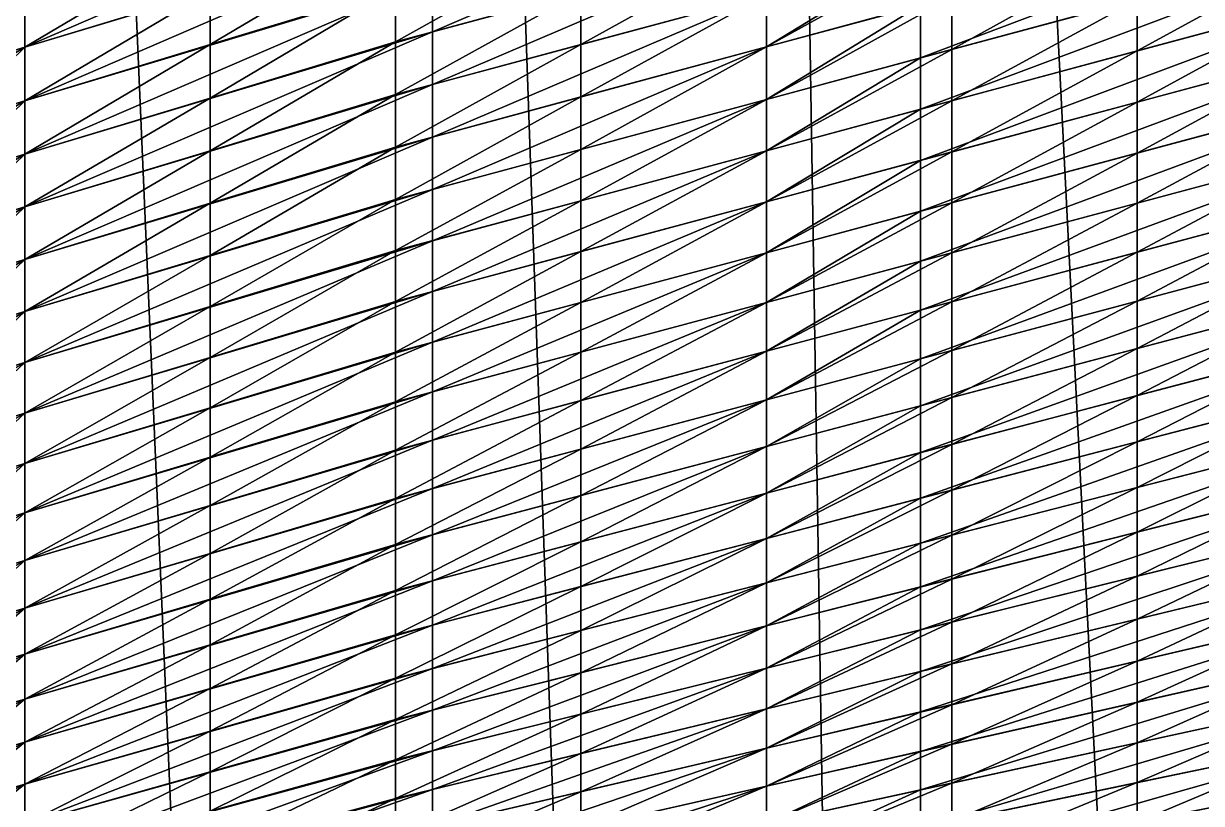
# Model space of a CAD drawing. Header units: metres. Extents: x -3 to 177, y -14 to 14.
# Drawn here: x 16.121 to 19.537, y 3.8 to 6.06 of the extents above; entities that cross this region are included whole.
import ezdxf

# ---------------------------------------------------------------- set-up
doc = ezdxf.new("R2010")
doc.units = ezdxf.units.M
doc.layers.add('ENGINE_ROOM', color=7, linetype='Continuous', true_color=0xa1acbe)
doc.layers.add('HULL', color=7, linetype='Continuous', true_color=0x528ba5)

msp = doc.modelspace()

# ---------------------------------------------------------------- linework, layer by layer
at = {"layer": 'ENGINE_ROOM'}
for points in [[(18.7222, 13.8991, 14.6193), (20.1369, -14.0386, 14.6141), (20.1369, 14.0386, 14.6141)], [(18.275, 13.855, 14.621), (18.7222, -13.8991, 14.6193), (18.7222, 13.8991, 14.6193)], [(18.7222, 13.8991, 14.6193), (18.7222, -13.8991, 14.6193), (20.1369, -14.0386, 14.6141)], [(17.3074, 13.7596, 14.6246), (18.275, -13.855, 14.621), (18.275, 13.855, 14.621)], [(18.275, 13.855, 14.621), (18.275, -13.855, 14.621), (18.7222, -13.8991, 14.6193)], [(16.125, 13.5602, 14.6325), (17.3074, -13.7596, 14.6246), (17.3074, 13.7596, 14.6246)], [(17.3074, 13.7596, 14.6246), (17.3074, -13.7596, 14.6246), (18.275, -13.855, 14.621)], [(15.8926, 13.5194, 14.6341), (16.125, -13.5602, 14.6325), (16.125, 13.5602, 14.6325)], [(16.125, 13.5602, 14.6325), (16.125, -13.5602, 14.6325), (17.3074, -13.7596, 14.6246)], [(15.8926, 13.5194, 14.6341), (15.8926, -13.5194, 14.6341), (16.125, -13.5602, 14.6325)], [(16.125, 5.9914, 5.3431), (16.125, 6.1472, 5.4081), (17.3074, 6.5028, 5.1832)], [(16.125, 5.9914, 5.3431), (17.3074, 6.5028, 5.1832), (17.3074, 6.3472, 5.1146)], [(18.7222, 5.9607, 4.4044), (18.7222, 6.1131, 4.4834), (20.1369, 6.4947, 4.1408)], [(18.7222, 5.9607, 4.4044), (20.1369, 6.4947, 4.1408), (20.1369, 6.3422, 4.0585)], [(17.3074, 6.036, 4.9774), (17.3074, 6.1916, 5.046), (18.275, 6.4533, 4.8177)], [(17.3074, 6.036, 4.9774), (18.275, 6.4533, 4.8177), (18.275, 6.2977, 4.7466)], [(16.125, 5.8363, 5.2762), (16.125, 5.9914, 5.3431), (17.3074, 6.3472, 5.1146)], [(16.125, 5.8363, 5.2762), (17.3074, 6.3472, 5.1146), (17.3074, 6.1916, 5.046)], [(18.7222, 5.8117, 4.3191), (18.7222, 5.9607, 4.4044), (20.1369, 6.3422, 4.0585)], [(18.7222, 5.8117, 4.3191), (20.1369, 6.3422, 4.0585), (20.1369, 6.1925, 3.9714)], [(17.3074, 5.8836, 4.9019), (17.3074, 6.036, 4.9774), (18.275, 6.2977, 4.7466)], [(17.3074, 5.8836, 4.9019), (18.275, 6.2977, 4.7466), (18.275, 6.1448, 4.6697)], [(18.275, 5.9924, 4.5917), (18.275, 6.1448, 4.6697), (18.7222, 6.2655, 4.5624)], [(18.275, 5.9924, 4.5917), (18.7222, 6.2655, 4.5624), (18.7222, 6.1131, 4.4834)], [(16.125, 5.6813, 5.2093), (16.125, 5.8363, 5.2762), (17.3074, 6.1916, 5.046)], [(16.125, 5.6813, 5.2093), (17.3074, 6.1916, 5.046), (17.3074, 6.036, 4.9774)], [(18.7222, 5.6637, 4.2322), (18.7222, 5.8117, 4.3191), (20.1369, 6.1925, 3.9714)], [(18.7222, 5.6637, 4.2322), (20.1369, 6.1925, 3.9714), (20.1369, 6.0437, 3.8825)], [(15.8926, 5.9208, 5.387), (15.8926, 6.0767, 5.4514), (16.125, 6.1472, 5.4081)], [(15.8926, 5.9208, 5.387), (16.125, 6.1472, 5.4081), (16.125, 5.9914, 5.3431)], [(17.3074, 5.7314, 4.8261), (17.3074, 5.8836, 4.9019), (18.275, 6.1448, 4.6697)], [(17.3074, 5.7314, 4.8261), (18.275, 6.1448, 4.6697), (18.275, 5.9924, 4.5917)], [(18.275, 5.8401, 4.5137), (18.275, 5.9924, 4.5917), (18.7222, 6.1131, 4.4834)], [(18.275, 5.8401, 4.5137), (18.7222, 6.1131, 4.4834), (18.7222, 5.9607, 4.4044)], [(16.125, 5.5286, 5.1371), (16.125, 5.6813, 5.2093), (17.3074, 6.036, 4.9774)], [(16.125, 5.5286, 5.1371), (17.3074, 6.036, 4.9774), (17.3074, 5.8836, 4.9019)], [(18.7222, 5.5161, 4.1446), (18.7222, 5.6637, 4.2322), (20.1369, 6.0437, 3.8825)], [(18.7222, 5.5161, 4.1446), (20.1369, 6.0437, 3.8825), (20.1369, 5.8957, 3.7924)], [(15.8926, 5.7658, 5.3205), (15.8926, 5.9208, 5.387), (16.125, 5.9914, 5.3431)], [(15.8926, 5.7658, 5.3205), (16.125, 5.9914, 5.3431), (16.125, 5.8363, 5.2762)], [(17.3074, 5.5792, 4.7502), (17.3074, 5.7314, 4.8261), (18.275, 5.9924, 4.5917)], [(17.3074, 5.5792, 4.7502), (18.275, 5.9924, 4.5917), (18.275, 5.8401, 4.5137)], [(18.275, 5.6914, 4.429), (18.275, 5.8401, 4.5137), (18.7222, 5.9607, 4.4044)], [(18.275, 5.6914, 4.429), (18.7222, 5.9607, 4.4044), (18.7222, 5.8117, 4.3191)], [(16.125, 5.3768, 5.0631), (16.125, 5.5286, 5.1371), (17.3074, 5.8836, 4.9019)], [(16.125, 5.3768, 5.0631), (17.3074, 5.8836, 4.9019), (17.3074, 5.7314, 4.8261)], [(18.7222, 5.3716, 4.0519), (18.7222, 5.5161, 4.1446), (20.1369, 5.8957, 3.7924)], [(18.7222, 5.3716, 4.0519), (20.1369, 5.8957, 3.7924), (20.1369, 5.7505, 3.6978)], [(15.8926, 5.6109, 5.2538), (15.8926, 5.7658, 5.3205), (16.125, 5.8363, 5.2762)], [(15.8926, 5.6109, 5.2538), (16.125, 5.8363, 5.2762), (16.125, 5.6813, 5.2093)], [(17.3074, 5.431, 4.6669), (17.3074, 5.5792, 4.7502), (18.275, 5.8401, 4.5137)], [(17.3074, 5.431, 4.6669), (18.275, 5.8401, 4.5137), (18.275, 5.6914, 4.429)], [(18.275, 5.5436, 4.3427), (18.275, 5.6914, 4.429), (18.7222, 5.8117, 4.3191)], [(18.275, 5.5436, 4.3427), (18.7222, 5.8117, 4.3191), (18.7222, 5.6637, 4.2322)], [(18.7222, 5.23, 3.9548), (18.7222, 5.3716, 4.0519), (20.1369, 5.7505, 3.6978)], [(18.7222, 5.23, 3.9548), (20.1369, 5.7505, 3.6978), (20.1369, 5.6075, 3.5999)], [(16.125, 5.2257, 4.9877), (16.125, 5.3768, 5.0631), (17.3074, 5.7314, 4.8261)], [(16.125, 5.2257, 4.9877), (17.3074, 5.7314, 4.8261), (17.3074, 5.5792, 4.7502)], [(15.8926, 5.4582, 5.1823), (15.8926, 5.6109, 5.2538), (16.125, 5.6813, 5.2093)], [(15.8926, 5.4582, 5.1823), (16.125, 5.6813, 5.2093), (16.125, 5.5286, 5.1371)], [(17.3074, 5.2837, 4.5819), (17.3074, 5.431, 4.6669), (18.275, 5.6914, 4.429)], [(17.3074, 5.2837, 4.5819), (18.275, 5.6914, 4.429), (18.275, 5.5436, 4.3427)], [(18.275, 5.3961, 4.2559), (18.275, 5.5436, 4.3427), (18.7222, 5.6637, 4.2322)], [(18.275, 5.3961, 4.2559), (18.7222, 5.6637, 4.2322), (18.7222, 5.5161, 4.1446)], [(18.7222, 5.089, 3.8569), (18.7222, 5.23, 3.9548), (20.1369, 5.6075, 3.5999)], [(18.7222, 5.089, 3.8569), (20.1369, 5.6075, 3.5999), (20.1369, 5.4656, 3.5004)], [(16.125, 5.0776, 4.9066), (16.125, 5.2257, 4.9877), (17.3074, 5.5792, 4.7502)], [(16.125, 5.0776, 4.9066), (17.3074, 5.5792, 4.7502), (17.3074, 5.431, 4.6669)], [(17.3074, 5.1365, 4.4968), (17.3074, 5.2837, 4.5819), (18.275, 5.5436, 4.3427)], [(17.3074, 5.1365, 4.4968), (18.275, 5.5436, 4.3427), (18.275, 5.3961, 4.2559)], [(15.8926, 5.3064, 5.1087), (15.8926, 5.4582, 5.1823), (16.125, 5.5286, 5.1371)], [(15.8926, 5.3064, 5.1087), (16.125, 5.5286, 5.1371), (16.125, 5.3768, 5.0631)], [(18.275, 5.2519, 4.1639), (18.275, 5.3961, 4.2559), (18.7222, 5.5161, 4.1446)], [(18.275, 5.2519, 4.1639), (18.7222, 5.5161, 4.1446), (18.7222, 5.3716, 4.0519)], [(18.7222, 4.9527, 3.7526), (18.7222, 5.089, 3.8569), (20.1369, 5.4656, 3.5004)], [(18.7222, 4.9527, 3.7526), (20.1369, 5.4656, 3.5004), (20.1369, 5.3266, 3.3969)], [(16.125, 4.9308, 4.8231), (16.125, 5.0776, 4.9066), (17.3074, 5.431, 4.6669)], [(16.125, 4.9308, 4.8231), (17.3074, 5.431, 4.6669), (17.3074, 5.2837, 4.5819)], [(15.8926, 5.1555, 5.0333), (15.8926, 5.3064, 5.1087), (16.125, 5.3768, 5.0631)], [(15.8926, 5.1555, 5.0333), (16.125, 5.3768, 5.0631), (16.125, 5.2257, 4.9877)], [(17.3074, 4.9927, 4.4061), (17.3074, 5.1365, 4.4968), (18.275, 5.3961, 4.2559)], [(17.3074, 4.9927, 4.4061), (18.275, 5.3961, 4.2559), (18.275, 5.2519, 4.1639)], [(18.275, 5.1107, 4.067), (18.275, 5.2519, 4.1639), (18.7222, 5.3716, 4.0519)], [(18.275, 5.1107, 4.067), (18.7222, 5.3716, 4.0519), (18.7222, 5.23, 3.9548)], [(18.7222, 4.8169, 3.6475), (18.7222, 4.9527, 3.7526), (20.1369, 5.3266, 3.3969)], [(18.7222, 4.8169, 3.6475), (20.1369, 5.3266, 3.3969), (20.1369, 5.1885, 3.2923)], [(16.125, 4.7851, 4.7376), (16.125, 4.9308, 4.8231), (17.3074, 5.2837, 4.5819)], [(16.125, 4.7851, 4.7376), (17.3074, 5.2837, 4.5819), (17.3074, 5.1365, 4.4968)], [(17.3074, 4.8525, 4.3098), (17.3074, 4.9927, 4.4061), (18.275, 5.2519, 4.1639)], [(17.3074, 4.8525, 4.3098), (18.275, 5.2519, 4.1639), (18.275, 5.1107, 4.067)], [(18.275, 4.97, 3.9696), (18.275, 5.1107, 4.067), (18.7222, 5.23, 3.9548)], [(18.275, 4.97, 3.9696), (18.7222, 5.23, 3.9548), (18.7222, 5.089, 3.8569)], [(15.8926, 5.0074, 4.9527), (15.8926, 5.1555, 5.0333), (16.125, 5.2257, 4.9877)], [(15.8926, 5.0074, 4.9527), (16.125, 5.2257, 4.9877), (16.125, 5.0776, 4.9066)], [(18.7222, 4.6845, 3.5384), (18.7222, 4.8169, 3.6475), (20.1369, 5.1885, 3.2923)], [(18.7222, 4.6845, 3.5384), (20.1369, 5.1885, 3.2923), (20.1369, 5.0524, 3.1851)], [(16.125, 4.6422, 4.6477), (16.125, 4.7851, 4.7376), (17.3074, 5.1365, 4.4968)], [(16.125, 4.6422, 4.6477), (17.3074, 5.1365, 4.4968), (17.3074, 4.9927, 4.4061)], [(17.3074, 4.7124, 4.2134), (17.3074, 4.8525, 4.3098), (18.275, 5.1107, 4.067)], [(17.3074, 4.7124, 4.2134), (18.275, 5.1107, 4.067), (18.275, 4.97, 3.9696)], [(15.8926, 4.8607, 4.8696), (15.8926, 5.0074, 4.9527), (16.125, 5.0776, 4.9066)], [(15.8926, 4.8607, 4.8696), (16.125, 5.0776, 4.9066), (16.125, 4.9308, 4.8231)], [(18.275, 4.8345, 3.865), (18.275, 4.97, 3.9696), (18.7222, 5.089, 3.8569)], [(18.275, 4.8345, 3.865), (18.7222, 5.089, 3.8569), (18.7222, 4.9527, 3.7526)], [(18.7222, 4.5542, 3.4269), (18.7222, 4.6845, 3.5384), (20.1369, 5.0524, 3.1851)], [(18.7222, 4.5542, 3.4269), (20.1369, 5.0524, 3.1851), (20.1369, 4.9175, 3.0766)], [(16.125, 4.5036, 4.5513), (16.125, 4.6422, 4.6477), (17.3074, 4.9927, 4.4061)], [(16.125, 4.5036, 4.5513), (17.3074, 4.9927, 4.4061), (17.3074, 4.8525, 4.3098)], [(17.3074, 4.5788, 4.1082), (17.3074, 4.7124, 4.2134), (18.275, 4.97, 3.9696)], [(17.3074, 4.5788, 4.1082), (18.275, 4.97, 3.9696), (18.275, 4.8345, 3.865)], [(15.8926, 4.7154, 4.7838), (15.8926, 4.8607, 4.8696), (16.125, 4.9308, 4.8231)], [(15.8926, 4.7154, 4.7838), (16.125, 4.9308, 4.8231), (16.125, 4.7851, 4.7376)], [(18.275, 4.6995, 3.7598), (18.275, 4.8345, 3.865), (18.7222, 4.9527, 3.7526)], [(18.275, 4.6995, 3.7598), (18.7222, 4.9527, 3.7526), (18.7222, 4.8169, 3.6475)], [(18.7222, 4.4275, 3.3115), (18.7222, 4.5542, 3.4269), (20.1369, 4.9175, 3.0766)], [(18.7222, 4.4275, 3.3115), (20.1369, 4.9175, 3.0766), (20.1369, 4.7849, 2.9654)], [(16.125, 4.3657, 4.4537), (16.125, 4.5036, 4.5513), (17.3074, 4.8525, 4.3098)], [(16.125, 4.3657, 4.4537), (17.3074, 4.8525, 4.3098), (17.3074, 4.7124, 4.2134)], [(17.3074, 4.4454, 4.0028), (17.3074, 4.5788, 4.1082), (18.275, 4.8345, 3.865)], [(17.3074, 4.4454, 4.0028), (18.275, 4.8345, 3.865), (18.275, 4.6995, 3.7598)], [(18.275, 4.5683, 3.6501), (18.275, 4.6995, 3.7598), (18.7222, 4.8169, 3.6475)], [(18.275, 4.5683, 3.6501), (18.7222, 4.8169, 3.6475), (18.7222, 4.6845, 3.5384)], [(15.8926, 4.5726, 4.6941), (15.8926, 4.7154, 4.7838), (16.125, 4.7851, 4.7376)], [(15.8926, 4.5726, 4.6941), (16.125, 4.7851, 4.7376), (16.125, 4.6422, 4.6477)], [(18.7222, 4.3029, 3.1941), (18.7222, 4.4275, 3.3115), (20.1369, 4.7849, 2.9654)], [(18.7222, 4.3029, 3.1941), (20.1369, 4.7849, 2.9654), (20.1369, 4.6533, 2.8533)], [(16.125, 4.233, 4.3492), (16.125, 4.3657, 4.4537), (17.3074, 4.7124, 4.2134)], [(16.125, 4.233, 4.3492), (17.3074, 4.7124, 4.2134), (17.3074, 4.5788, 4.1082)], [(17.3074, 4.3167, 3.8917), (17.3074, 4.4454, 4.0028), (18.275, 4.6995, 3.7598)], [(17.3074, 4.3167, 3.8917), (18.275, 4.6995, 3.7598), (18.275, 4.5683, 3.6501)], [(18.275, 4.4394, 3.5377), (18.275, 4.5683, 3.6501), (18.7222, 4.6845, 3.5384)], [(18.275, 4.4394, 3.5377), (18.7222, 4.6845, 3.5384), (18.7222, 4.5542, 3.4269)], [(18.7222, 4.1824, 3.0728), (18.7222, 4.3029, 3.1941), (20.1369, 4.6533, 2.8533)], [(18.7222, 4.1824, 3.0728), (20.1369, 4.6533, 2.8533), (20.1369, 4.5243, 2.7385)], [(15.8926, 4.4343, 4.5976), (15.8926, 4.5726, 4.6941), (16.125, 4.6422, 4.6477)], [(15.8926, 4.4343, 4.5976), (16.125, 4.6422, 4.6477), (16.125, 4.5036, 4.5513)], [(16.125, 4.1026, 4.2419), (16.125, 4.233, 4.3492), (17.3074, 4.5788, 4.1082)], [(16.125, 4.1026, 4.2419), (17.3074, 4.5788, 4.1082), (17.3074, 4.4454, 4.0028)], [(17.3074, 4.1909, 3.7773), (17.3074, 4.3167, 3.8917), (18.275, 4.5683, 3.6501)], [(17.3074, 4.1909, 3.7773), (18.275, 4.5683, 3.6501), (18.275, 4.4394, 3.5377)], [(18.275, 4.3146, 3.4209), (18.275, 4.4394, 3.5377), (18.7222, 4.5542, 3.4269)], [(18.275, 4.3146, 3.4209), (18.7222, 4.5542, 3.4269), (18.7222, 4.4275, 3.3115)], [(18.7222, 4.065, 2.9489), (18.7222, 4.1824, 3.0728), (20.1369, 4.5243, 2.7385)], [(18.7222, 4.065, 2.9489), (20.1369, 4.5243, 2.7385), (20.1369, 4.3968, 2.6224)], [(15.8926, 4.2969, 4.4998), (15.8926, 4.4343, 4.5976), (16.125, 4.5036, 4.5513)], [(15.8926, 4.2969, 4.4998), (16.125, 4.5036, 4.5513), (16.125, 4.3657, 4.4537)], [(16.125, 3.9774, 4.1288), (16.125, 4.1026, 4.2419), (17.3074, 4.4454, 4.0028)], [(16.125, 3.9774, 4.1288), (17.3074, 4.4454, 4.0028), (17.3074, 4.3167, 3.8917)], [(17.3074, 4.0702, 3.6576), (17.3074, 4.1909, 3.7773), (18.275, 4.4394, 3.5377)], [(17.3074, 4.0702, 3.6576), (18.275, 4.4394, 3.5377), (18.275, 4.3146, 3.4209)], [(18.275, 4.1922, 3.3018), (18.275, 4.3146, 3.4209), (18.7222, 4.4275, 3.3115)], [(18.275, 4.1922, 3.3018), (18.7222, 4.4275, 3.3115), (18.7222, 4.3029, 3.1941)], [(18.7222, 3.9509, 2.8223), (18.7222, 4.065, 2.9489), (20.1369, 4.3968, 2.6224)], [(18.7222, 3.9509, 2.8223), (20.1369, 4.3968, 2.6224), (20.1369, 4.2713, 2.5047)], [(15.8926, 4.1644, 4.3954), (15.8926, 4.2969, 4.4998), (16.125, 4.3657, 4.4537)], [(15.8926, 4.1644, 4.3954), (16.125, 4.3657, 4.4537), (16.125, 4.233, 4.3492)], [(16.125, 3.8558, 4.0119), (16.125, 3.9774, 4.1288), (17.3074, 4.3167, 3.8917)], [(16.125, 3.8558, 4.0119), (17.3074, 4.3167, 3.8917), (17.3074, 4.1909, 3.7773)], [(17.3074, 3.9525, 3.5349), (17.3074, 4.0702, 3.6576), (18.275, 4.3146, 3.4209)], [(17.3074, 3.9525, 3.5349), (18.275, 4.3146, 3.4209), (18.275, 4.1922, 3.3018)], [(18.275, 4.0744, 3.1784), (18.275, 4.1922, 3.3018), (18.7222, 4.3029, 3.1941)], [(18.275, 4.0744, 3.1784), (18.7222, 4.3029, 3.1941), (18.7222, 4.1824, 3.0728)], [(18.7222, 3.8392, 2.6939), (18.7222, 3.9509, 2.8223), (20.1369, 4.2713, 2.5047)], [(18.7222, 3.8392, 2.6939), (20.1369, 4.2713, 2.5047), (20.1369, 4.1471, 2.3858)], [(15.8926, 4.0347, 4.2878), (15.8926, 4.1644, 4.3954), (16.125, 4.233, 4.3492)], [(15.8926, 4.0347, 4.2878), (16.125, 4.233, 4.3492), (16.125, 4.1026, 4.2419)], [(16.125, 3.7398, 3.8894), (16.125, 3.8558, 4.0119), (17.3074, 4.1909, 3.7773)], [(16.125, 3.7398, 3.8894), (17.3074, 4.1909, 3.7773), (17.3074, 4.0702, 3.6576)], [(17.3074, 3.8406, 3.407), (17.3074, 3.9525, 3.5349), (18.275, 4.1922, 3.3018)], [(17.3074, 3.8406, 3.407), (18.275, 4.1922, 3.3018), (18.275, 4.0744, 3.1784)], [(18.275, 3.9601, 3.0521), (18.275, 4.0744, 3.1784), (18.7222, 4.1824, 3.0728)], [(18.275, 3.9601, 3.0521), (18.7222, 4.1824, 3.0728), (18.7222, 4.065, 2.9489)], [(18.7222, 3.7297, 2.564), (18.7222, 3.8392, 2.6939), (20.1369, 4.1471, 2.3858)], [(18.7222, 3.7297, 2.564), (20.1369, 4.1471, 2.3858), (20.1369, 4.0241, 2.2662)], [(15.8926, 3.9101, 4.1743), (15.8926, 4.0347, 4.2878), (16.125, 4.1026, 4.2419)], [(15.8926, 3.9101, 4.1743), (16.125, 4.1026, 4.2419), (16.125, 3.9774, 4.1288)], [(16.125, 3.6289, 3.7626), (16.125, 3.7398, 3.8894), (17.3074, 4.0702, 3.6576)], [(16.125, 3.6289, 3.7626), (17.3074, 4.0702, 3.6576), (17.3074, 3.9525, 3.5349)], [(17.3074, 3.7331, 3.2754), (17.3074, 3.8406, 3.407), (18.275, 4.0744, 3.1784)], [(17.3074, 3.7331, 3.2754), (18.275, 4.0744, 3.1784), (18.275, 3.9601, 3.0521)], [(18.275, 3.8497, 2.9227), (18.275, 3.9601, 3.0521), (18.7222, 4.065, 2.9489)], [(18.275, 3.8497, 2.9227), (18.7222, 4.065, 2.9489), (18.7222, 3.9509, 2.8223)], [(18.7222, 3.6209, 2.4336), (18.7222, 3.7297, 2.564), (20.1369, 4.0241, 2.2662)], [(18.7222, 3.6209, 2.4336), (20.1369, 4.0241, 2.2662), (20.1369, 3.9015, 2.1461)], [(15.8926, 3.7893, 4.0568), (15.8926, 3.9101, 4.1743), (16.125, 3.9774, 4.1288)], [(15.8926, 3.7893, 4.0568), (16.125, 3.9774, 4.1288), (16.125, 3.8558, 4.0119)], [(16.125, 3.5229, 3.6315), (16.125, 3.6289, 3.7626), (17.3074, 3.9525, 3.5349)], [(16.125, 3.5229, 3.6315), (17.3074, 3.9525, 3.5349), (17.3074, 3.8406, 3.407)], [(17.3074, 3.6306, 3.1399), (17.3074, 3.7331, 3.2754), (18.275, 3.9601, 3.0521)], [(17.3074, 3.6306, 3.1399), (18.275, 3.9601, 3.0521), (18.275, 3.8497, 2.9227)], [(18.275, 3.7419, 2.7913), (18.275, 3.8497, 2.9227), (18.7222, 3.9509, 2.8223)], [(18.275, 3.7419, 2.7913), (18.7222, 3.9509, 2.8223), (18.7222, 3.8392, 2.6939)], [(18.7222, 3.514, 2.3018), (18.7222, 3.6209, 2.4336), (20.1369, 3.9015, 2.1461)], [(18.7222, 3.514, 2.3018), (20.1369, 3.9015, 2.1461), (20.1369, 3.7799, 2.0253)], [(15.8926, 3.6743, 3.9338), (15.8926, 3.7893, 4.0568), (16.125, 3.8558, 4.0119)], [(15.8926, 3.6743, 3.9338), (16.125, 3.8558, 4.0119), (16.125, 3.7398, 3.8894)], [(16.125, 3.4231, 3.4959), (16.125, 3.5229, 3.6315), (17.3074, 3.8406, 3.407)], [(16.125, 3.4231, 3.4959), (17.3074, 3.8406, 3.407), (17.3074, 3.7331, 3.2754)], [(17.3074, 3.5313, 3.002), (17.3074, 3.6306, 3.1399), (18.275, 3.8497, 2.9227)], [(17.3074, 3.5313, 3.002), (18.275, 3.8497, 2.9227), (18.275, 3.7419, 2.7913)], [(18.275, 3.6367, 2.6581), (18.275, 3.7419, 2.7913), (18.7222, 3.8392, 2.6939)], [(18.275, 3.6367, 2.6581), (18.7222, 3.8392, 2.6939), (18.7222, 3.7297, 2.564)]]:
    msp.add_3dface(points, dxfattribs=at)
at = {"layer": 'HULL'}
for points in [[(15.5875, 5.984, 5.5082), (15.5875, 6.1417, 5.5671), (16.125, 6.3049, 5.4685)], [(15.5875, 5.984, 5.5082), (16.125, 6.3049, 5.4685), (16.125, 6.1472, 5.4081)], [(16.125, 5.9914, 5.3431), (16.125, 6.1472, 5.4081), (16.6625, 6.3105, 5.3081)], [(16.125, 5.9914, 5.3431), (16.6625, 6.3105, 5.3081), (16.6625, 6.1548, 5.2414)], [(16.6625, 5.9994, 5.1738), (16.6625, 6.1548, 5.2414), (17.2, 6.3181, 5.1397)], [(16.6625, 5.9994, 5.1738), (17.2, 6.3181, 5.1397), (17.2, 6.1625, 5.0714)], [(17.2, 6.0069, 5.003), (17.2, 6.1625, 5.0714), (17.7375, 6.3079, 4.9445)], [(17.2, 6.0069, 5.003), (17.7375, 6.3079, 4.9445), (17.7375, 6.1523, 4.8748)], [(17.7375, 5.9997, 4.7987), (17.7375, 6.1523, 4.8748), (18.275, 6.2977, 4.7466)], [(17.7375, 5.9997, 4.7987), (18.275, 6.2977, 4.7466), (18.275, 6.1448, 4.6697)], [(18.275, 5.9924, 4.5917), (18.275, 6.1448, 4.6697), (18.8125, 6.2899, 4.5407)], [(18.275, 5.9924, 4.5917), (18.8125, 6.2899, 4.5407), (18.8125, 6.1374, 4.4616)], [(18.8125, 5.9851, 4.3823), (18.8125, 6.1374, 4.4616), (19.35, 6.2824, 4.3314)], [(18.8125, 5.9851, 4.3823), (19.35, 6.2824, 4.3314), (19.35, 6.13, 4.2509)], [(19.35, 5.9807, 4.1648), (19.35, 6.13, 4.2509), (19.8875, 6.275, 4.1195)], [(19.35, 5.9807, 4.1648), (19.8875, 6.275, 4.1195), (19.8875, 6.1254, 4.0327)], [(16.125, 5.8363, 5.2762), (16.125, 5.9914, 5.3431), (16.6625, 6.1548, 5.2414)], [(16.125, 5.8363, 5.2762), (16.6625, 6.1548, 5.2414), (16.6625, 5.9994, 5.1738)], [(16.6625, 5.8441, 5.1061), (16.6625, 5.9994, 5.1738), (17.2, 6.1625, 5.0714)], [(16.6625, 5.8441, 5.1061), (17.2, 6.1625, 5.0714), (17.2, 6.0069, 5.003)], [(17.2, 5.8546, 4.9277), (17.2, 6.0069, 5.003), (17.7375, 6.1523, 4.8748)], [(17.2, 5.8546, 4.9277), (17.7375, 6.1523, 4.8748), (17.7375, 5.9997, 4.7987)], [(15.5875, 5.8281, 5.4447), (15.5875, 5.984, 5.5082), (16.125, 6.1472, 5.4081)], [(15.5875, 5.8281, 5.4447), (16.125, 6.1472, 5.4081), (16.125, 5.9914, 5.3431)], [(17.7375, 5.8474, 4.7219), (17.7375, 5.9997, 4.7987), (18.275, 6.1448, 4.6697)], [(17.7375, 5.8474, 4.7219), (18.275, 6.1448, 4.6697), (18.275, 5.9924, 4.5917)], [(18.275, 5.8401, 4.5137), (18.275, 5.9924, 4.5917), (18.8125, 6.1374, 4.4616)], [(18.275, 5.8401, 4.5137), (18.8125, 6.1374, 4.4616), (18.8125, 5.9851, 4.3823)], [(18.8125, 5.8361, 4.2969), (18.8125, 5.9851, 4.3823), (19.35, 6.13, 4.2509)], [(18.8125, 5.8361, 4.2969), (19.35, 6.13, 4.2509), (19.35, 5.9807, 4.1648)], [(19.35, 5.8323, 4.077), (19.35, 5.9807, 4.1648), (19.8875, 6.1254, 4.0327)], [(19.35, 5.8323, 4.077), (19.8875, 6.1254, 4.0327), (19.8875, 5.9767, 3.9441)], [(15.5875, 5.6732, 5.3787), (15.5875, 5.8281, 5.4447), (16.125, 5.9914, 5.3431)], [(15.5875, 5.6732, 5.3787), (16.125, 5.9914, 5.3431), (16.125, 5.8363, 5.2762)], [(16.125, 5.6813, 5.2093), (16.125, 5.8363, 5.2762), (16.6625, 5.9994, 5.1738)], [(16.125, 5.6813, 5.2093), (16.6625, 5.9994, 5.1738), (16.6625, 5.8441, 5.1061)], [(16.6625, 5.6916, 5.0324), (16.6625, 5.8441, 5.1061), (17.2, 6.0069, 5.003)], [(16.6625, 5.6916, 5.0324), (17.2, 6.0069, 5.003), (17.2, 5.8546, 4.9277)], [(17.2, 5.7024, 4.8521), (17.2, 5.8546, 4.9277), (17.7375, 5.9997, 4.7987)], [(17.2, 5.7024, 4.8521), (17.7375, 5.9997, 4.7987), (17.7375, 5.8474, 4.7219)], [(17.7375, 5.6952, 4.645), (17.7375, 5.8474, 4.7219), (18.275, 5.9924, 4.5917)], [(17.7375, 5.6952, 4.645), (18.275, 5.9924, 4.5917), (18.275, 5.8401, 4.5137)], [(18.275, 5.6914, 4.429), (18.275, 5.8401, 4.5137), (18.8125, 5.9851, 4.3823)], [(18.275, 5.6914, 4.429), (18.8125, 5.9851, 4.3823), (18.8125, 5.8361, 4.2969)], [(18.8125, 5.688, 4.2098), (18.8125, 5.8361, 4.2969), (19.35, 5.9807, 4.1648)], [(18.8125, 5.688, 4.2098), (19.35, 5.9807, 4.1648), (19.35, 5.8323, 4.077)], [(19.35, 5.6845, 3.9883), (19.35, 5.8323, 4.077), (19.8875, 5.9767, 3.9441)], [(19.35, 5.6845, 3.9883), (19.8875, 5.9767, 3.9441), (19.8875, 5.8288, 3.8545)], [(16.125, 5.5286, 5.1371), (16.125, 5.6813, 5.2093), (16.6625, 5.8441, 5.1061)], [(16.125, 5.5286, 5.1371), (16.6625, 5.8441, 5.1061), (16.6625, 5.6916, 5.0324)], [(16.6625, 5.5396, 4.9576), (16.6625, 5.6916, 5.0324), (17.2, 5.8546, 4.9277)], [(16.6625, 5.5396, 4.9576), (17.2, 5.8546, 4.9277), (17.2, 5.7024, 4.8521)], [(17.2, 5.5502, 4.7764), (17.2, 5.7024, 4.8521), (17.7375, 5.8474, 4.7219)], [(17.2, 5.5502, 4.7764), (17.7375, 5.8474, 4.7219), (17.7375, 5.6952, 4.645)], [(15.5875, 5.5184, 5.3124), (15.5875, 5.6732, 5.3787), (16.125, 5.8363, 5.2762)], [(15.5875, 5.5184, 5.3124), (16.125, 5.8363, 5.2762), (16.125, 5.6813, 5.2093)], [(17.7375, 5.5468, 4.5612), (17.7375, 5.6952, 4.645), (18.275, 5.8401, 4.5137)], [(17.7375, 5.5468, 4.5612), (18.275, 5.8401, 4.5137), (18.275, 5.6914, 4.429)], [(18.275, 5.5436, 4.3427), (18.275, 5.6914, 4.429), (18.8125, 5.8361, 4.2969)], [(18.275, 5.5436, 4.3427), (18.8125, 5.8361, 4.2969), (18.8125, 5.688, 4.2098)], [(18.8125, 5.5403, 4.1221), (18.8125, 5.688, 4.2098), (19.35, 5.8323, 4.077)], [(18.8125, 5.5403, 4.1221), (19.35, 5.8323, 4.077), (19.35, 5.6845, 3.9883)], [(19.35, 5.5397, 3.8948), (19.35, 5.6845, 3.9883), (19.8875, 5.8288, 3.8545)], [(19.35, 5.5397, 3.8948), (19.8875, 5.8288, 3.8545), (19.8875, 5.6837, 3.7602)], [(15.5875, 5.3657, 5.2418), (15.5875, 5.5184, 5.3124), (16.125, 5.6813, 5.2093)], [(15.5875, 5.3657, 5.2418), (16.125, 5.6813, 5.2093), (16.125, 5.5286, 5.1371)], [(16.125, 5.3768, 5.0631), (16.125, 5.5286, 5.1371), (16.6625, 5.6916, 5.0324)], [(16.125, 5.3768, 5.0631), (16.6625, 5.6916, 5.0324), (16.6625, 5.5396, 4.9576)], [(16.6625, 5.388, 4.8821), (16.6625, 5.5396, 4.9576), (17.2, 5.7024, 4.8521)], [(16.6625, 5.388, 4.8821), (17.2, 5.7024, 4.8521), (17.2, 5.5502, 4.7764)], [(17.2, 5.4021, 4.6933), (17.2, 5.5502, 4.7764), (17.7375, 5.6952, 4.645)], [(17.2, 5.4021, 4.6933), (17.7375, 5.6952, 4.645), (17.7375, 5.5468, 4.5612)], [(17.7375, 5.3992, 4.4755), (17.7375, 5.5468, 4.5612), (18.275, 5.6914, 4.429)], [(17.7375, 5.3992, 4.4755), (18.275, 5.6914, 4.429), (18.275, 5.5436, 4.3427)], [(18.275, 5.3961, 4.2559), (18.275, 5.5436, 4.3427), (18.8125, 5.688, 4.2098)], [(18.275, 5.3961, 4.2559), (18.8125, 5.688, 4.2098), (18.8125, 5.5403, 4.1221)], [(18.8125, 5.3958, 4.0293), (18.8125, 5.5403, 4.1221), (19.35, 5.6845, 3.9883)], [(18.8125, 5.3958, 4.0293), (19.35, 5.6845, 3.9883), (19.35, 5.5397, 3.8948)], [(19.35, 5.3975, 3.7973), (19.35, 5.5397, 3.8948), (19.8875, 5.6837, 3.7602)], [(19.35, 5.3975, 3.7973), (19.8875, 5.6837, 3.7602), (19.8875, 5.541, 3.6625)], [(16.125, 5.2257, 4.9877), (16.125, 5.3768, 5.0631), (16.6625, 5.5396, 4.9576)], [(16.125, 5.2257, 4.9877), (16.6625, 5.5396, 4.9576), (16.6625, 5.388, 4.8821)], [(16.6625, 5.2398, 4.7999), (16.6625, 5.388, 4.8821), (17.2, 5.5502, 4.7764)], [(16.6625, 5.2398, 4.7999), (17.2, 5.5502, 4.7764), (17.2, 5.4021, 4.6933)], [(17.2, 5.2549, 4.6084), (17.2, 5.4021, 4.6933), (17.7375, 5.5468, 4.5612)], [(17.2, 5.2549, 4.6084), (17.7375, 5.5468, 4.5612), (17.7375, 5.3992, 4.4755)], [(17.7375, 5.2519, 4.3897), (17.7375, 5.3992, 4.4755), (18.275, 5.5436, 4.3427)], [(17.7375, 5.2519, 4.3897), (18.275, 5.5436, 4.3427), (18.275, 5.3961, 4.2559)], [(18.275, 5.2519, 4.1639), (18.275, 5.3961, 4.2559), (18.8125, 5.5403, 4.1221)], [(18.275, 5.2519, 4.1639), (18.8125, 5.5403, 4.1221), (18.8125, 5.3958, 4.0293)], [(18.8125, 5.2541, 3.9322), (18.8125, 5.3958, 4.0293), (19.35, 5.5397, 3.8948)], [(18.8125, 5.2541, 3.9322), (19.35, 5.5397, 3.8948), (19.35, 5.3975, 3.7973)], [(19.35, 5.2561, 3.6987), (19.35, 5.3975, 3.7973), (19.8875, 5.541, 3.6625)], [(19.35, 5.2561, 3.6987), (19.8875, 5.541, 3.6625), (19.8875, 5.3992, 3.5632)], [(15.5875, 5.214, 5.1686), (15.5875, 5.3657, 5.2418), (16.125, 5.5286, 5.1371)], [(15.5875, 5.214, 5.1686), (16.125, 5.5286, 5.1371), (16.125, 5.3768, 5.0631)], [(16.6625, 5.0928, 4.7158), (16.6625, 5.2398, 4.7999), (17.2, 5.4021, 4.6933)], [(16.6625, 5.0928, 4.7158), (17.2, 5.4021, 4.6933), (17.2, 5.2549, 4.6084)], [(17.2, 5.1076, 4.5235), (17.2, 5.2549, 4.6084), (17.7375, 5.3992, 4.4755)], [(17.2, 5.1076, 4.5235), (17.7375, 5.3992, 4.4755), (17.7375, 5.2519, 4.3897)], [(18.8125, 5.1131, 3.8341), (18.8125, 5.2541, 3.9322), (19.35, 5.3975, 3.7973)], [(18.8125, 5.1131, 3.8341), (19.35, 5.3975, 3.7973), (19.35, 5.2561, 3.6987)], [(19.35, 5.1186, 3.5947), (19.35, 5.2561, 3.6987), (19.8875, 5.3992, 3.5632)], [(19.35, 5.1186, 3.5947), (19.8875, 5.3992, 3.5632), (19.8875, 5.2607, 3.4596)], [(15.5875, 5.0634, 5.0933), (15.5875, 5.214, 5.1686), (16.125, 5.3768, 5.0631)], [(15.5875, 5.0634, 5.0933), (16.125, 5.3768, 5.0631), (16.125, 5.2257, 4.9877)], [(16.125, 5.0776, 4.9066), (16.125, 5.2257, 4.9877), (16.6625, 5.388, 4.8821)], [(16.125, 5.0776, 4.9066), (16.6625, 5.388, 4.8821), (16.6625, 5.2398, 4.7999)], [(17.7375, 5.1079, 4.2984), (17.7375, 5.2519, 4.3897), (18.275, 5.3961, 4.2559)], [(17.7375, 5.1079, 4.2984), (18.275, 5.3961, 4.2559), (18.275, 5.2519, 4.1639)], [(18.275, 5.1107, 4.067), (18.275, 5.2519, 4.1639), (18.8125, 5.3958, 4.0293)], [(18.275, 5.1107, 4.067), (18.8125, 5.3958, 4.0293), (18.8125, 5.2541, 3.9322)], [(19.35, 4.9818, 3.4899), (19.35, 5.1186, 3.5947), (19.8875, 5.2607, 3.4596)], [(19.35, 4.9818, 3.4899), (19.8875, 5.2607, 3.4596), (19.8875, 5.123, 3.3549)], [(16.125, 4.9308, 4.8231), (16.125, 5.0776, 4.9066), (16.6625, 5.2398, 4.7999)], [(16.125, 4.9308, 4.8231), (16.6625, 5.2398, 4.7999), (16.6625, 5.0928, 4.7158)], [(16.6625, 4.9464, 4.6305), (16.6625, 5.0928, 4.7158), (17.2, 5.2549, 4.6084)], [(16.6625, 4.9464, 4.6305), (17.2, 5.2549, 4.6084), (17.2, 5.1076, 4.5235)], [(17.2, 4.964, 4.4329), (17.2, 5.1076, 4.5235), (17.7375, 5.2519, 4.3897)], [(17.2, 4.964, 4.4329), (17.7375, 5.2519, 4.3897), (17.7375, 5.1079, 4.2984)], [(17.7375, 4.9673, 4.2019), (17.7375, 5.1079, 4.2984), (18.275, 5.2519, 4.1639)], [(17.7375, 4.9673, 4.2019), (18.275, 5.2519, 4.1639), (18.275, 5.1107, 4.067)], [(18.275, 4.97, 3.9696), (18.275, 5.1107, 4.067), (18.8125, 5.2541, 3.9322)], [(18.275, 4.97, 3.9696), (18.8125, 5.2541, 3.9322), (18.8125, 5.1131, 3.8341)], [(18.8125, 4.9766, 3.7299), (18.8125, 5.1131, 3.8341), (19.35, 5.2561, 3.6987)], [(18.8125, 4.9766, 3.7299), (19.35, 5.2561, 3.6987), (19.35, 5.1186, 3.5947)], [(15.5875, 4.9153, 5.0133), (15.5875, 5.0634, 5.0933), (16.125, 5.2257, 4.9877)], [(15.5875, 4.9153, 5.0133), (16.125, 5.2257, 4.9877), (16.125, 5.0776, 4.9066)], [(16.125, 4.7851, 4.7376), (16.125, 4.9308, 4.8231), (16.6625, 5.0928, 4.7158)], [(16.125, 4.7851, 4.7376), (16.6625, 5.0928, 4.7158), (16.6625, 4.9464, 4.6305)], [(16.6625, 4.8031, 4.5403), (16.6625, 4.9464, 4.6305), (17.2, 5.1076, 4.5235)], [(16.6625, 4.8031, 4.5403), (17.2, 5.1076, 4.5235), (17.2, 4.964, 4.4329)], [(17.2, 4.8239, 4.3367), (17.2, 4.964, 4.4329), (17.7375, 5.1079, 4.2984)], [(17.2, 4.8239, 4.3367), (17.7375, 5.1079, 4.2984), (17.7375, 4.9673, 4.2019)], [(17.7375, 4.8269, 4.105), (17.7375, 4.9673, 4.2019), (18.275, 5.1107, 4.067)], [(17.7375, 4.8269, 4.105), (18.275, 5.1107, 4.067), (18.275, 4.97, 3.9696)], [(18.275, 4.8345, 3.865), (18.275, 4.97, 3.9696), (18.8125, 5.1131, 3.8341)], [(18.275, 4.8345, 3.865), (18.8125, 5.1131, 3.8341), (18.8125, 4.9766, 3.7299)], [(18.8125, 4.8406, 3.6248), (18.8125, 4.9766, 3.7299), (19.35, 5.1186, 3.5947)], [(18.8125, 4.8406, 3.6248), (19.35, 5.1186, 3.5947), (19.35, 4.9818, 3.4899)], [(19.35, 4.8478, 3.3816), (19.35, 4.9818, 3.4899), (19.8875, 5.123, 3.3549)], [(19.35, 4.8478, 3.3816), (19.8875, 5.123, 3.3549), (19.8875, 4.9875, 3.2474)], [(15.5875, 4.7687, 4.9305), (15.5875, 4.9153, 5.0133), (16.125, 5.0776, 4.9066)], [(15.5875, 4.7687, 4.9305), (16.125, 5.0776, 4.9066), (16.125, 4.9308, 4.8231)], [(19.35, 4.7154, 3.2715), (19.35, 4.8478, 3.3816), (19.8875, 4.9875, 3.2474)], [(19.35, 4.7154, 3.2715), (19.8875, 4.9875, 3.2474), (19.8875, 4.8534, 3.1383)], [(16.6625, 4.6637, 4.444), (16.6625, 4.8031, 4.5403), (17.2, 4.964, 4.4329)], [(16.6625, 4.6637, 4.444), (17.2, 4.964, 4.4329), (17.2, 4.8239, 4.3367)], [(17.2, 4.6838, 4.2405), (17.2, 4.8239, 4.3367), (17.7375, 4.9673, 4.2019)], [(17.2, 4.6838, 4.2405), (17.7375, 4.9673, 4.2019), (17.7375, 4.8269, 4.105)], [(17.7375, 4.6925, 4.0001), (17.7375, 4.8269, 4.105), (18.275, 4.97, 3.9696)], [(17.7375, 4.6925, 4.0001), (18.275, 4.97, 3.9696), (18.275, 4.8345, 3.865)], [(18.275, 4.6995, 3.7598), (18.275, 4.8345, 3.865), (18.8125, 4.9766, 3.7299)], [(18.275, 4.6995, 3.7598), (18.8125, 4.9766, 3.7299), (18.8125, 4.8406, 3.6248)], [(18.8125, 4.708, 3.5159), (18.8125, 4.8406, 3.6248), (19.35, 4.9818, 3.4899)], [(18.8125, 4.708, 3.5159), (19.35, 4.9818, 3.4899), (19.35, 4.8478, 3.3816)], [(15.5875, 4.6239, 4.8446), (15.5875, 4.7687, 4.9305), (16.125, 4.9308, 4.8231)], [(15.5875, 4.6239, 4.8446), (16.125, 4.9308, 4.8231), (16.125, 4.7851, 4.7376)], [(16.125, 4.6422, 4.6477), (16.125, 4.7851, 4.7376), (16.6625, 4.9464, 4.6305)], [(16.125, 4.6422, 4.6477), (16.6625, 4.9464, 4.6305), (16.6625, 4.8031, 4.5403)], [(19.35, 4.5861, 3.1579), (19.35, 4.7154, 3.2715), (19.8875, 4.8534, 3.1383)], [(19.35, 4.5861, 3.1579), (19.8875, 4.8534, 3.1383), (19.8875, 4.7219, 3.0265)], [(16.6625, 4.5248, 4.3471), (16.6625, 4.6637, 4.444), (17.2, 4.8239, 4.3367)], [(16.6625, 4.5248, 4.3471), (17.2, 4.8239, 4.3367), (17.2, 4.6838, 4.2405)], [(17.2, 4.5504, 4.1352), (17.2, 4.6838, 4.2405), (17.7375, 4.8269, 4.105)], [(17.2, 4.5504, 4.1352), (17.7375, 4.8269, 4.105), (17.7375, 4.6925, 4.0001)], [(17.7375, 4.5583, 3.8948), (17.7375, 4.6925, 4.0001), (18.275, 4.8345, 3.865)], [(17.7375, 4.5583, 3.8948), (18.275, 4.8345, 3.865), (18.275, 4.6995, 3.7598)], [(18.275, 4.5683, 3.6501), (18.275, 4.6995, 3.7598), (18.8125, 4.8406, 3.6248)], [(18.275, 4.5683, 3.6501), (18.8125, 4.8406, 3.6248), (18.8125, 4.708, 3.5159)], [(18.8125, 4.5774, 3.4046), (18.8125, 4.708, 3.5159), (19.35, 4.8478, 3.3816)], [(18.8125, 4.5774, 3.4046), (19.35, 4.8478, 3.3816), (19.35, 4.7154, 3.2715)], [(15.5875, 4.4813, 4.755), (15.5875, 4.6239, 4.8446), (16.125, 4.7851, 4.7376)], [(15.5875, 4.4813, 4.755), (16.125, 4.7851, 4.7376), (16.125, 4.6422, 4.6477)], [(16.125, 4.5036, 4.5513), (16.125, 4.6422, 4.6477), (16.6625, 4.8031, 4.5403)], [(16.125, 4.5036, 4.5513), (16.6625, 4.8031, 4.5403), (16.6625, 4.6637, 4.444)], [(18.8125, 4.4503, 3.2894), (18.8125, 4.5774, 3.4046), (19.35, 4.7154, 3.2715)], [(18.8125, 4.4503, 3.2894), (19.35, 4.7154, 3.2715), (19.35, 4.5861, 3.1579)], [(19.35, 4.4584, 3.0429), (19.35, 4.5861, 3.1579), (19.8875, 4.7219, 3.0265)], [(19.35, 4.4584, 3.0429), (19.8875, 4.7219, 3.0265), (19.8875, 4.5915, 2.9134)], [(16.6625, 4.3917, 4.2422), (16.6625, 4.5248, 4.3471), (17.2, 4.6838, 4.2405)], [(16.6625, 4.3917, 4.2422), (17.2, 4.6838, 4.2405), (17.2, 4.5504, 4.1352)], [(17.2, 4.4172, 4.0297), (17.2, 4.5504, 4.1352), (17.7375, 4.6925, 4.0001)], [(17.2, 4.4172, 4.0297), (17.7375, 4.6925, 4.0001), (17.7375, 4.5583, 3.8948)], [(17.7375, 4.4285, 3.7843), (17.7375, 4.5583, 3.8948), (18.275, 4.6995, 3.7598)], [(17.7375, 4.4285, 3.7843), (18.275, 4.6995, 3.7598), (18.275, 4.5683, 3.6501)], [(18.275, 4.4394, 3.5377), (18.275, 4.5683, 3.6501), (18.8125, 4.708, 3.5159)], [(18.275, 4.4394, 3.5377), (18.8125, 4.708, 3.5159), (18.8125, 4.5774, 3.4046)], [(16.125, 4.3657, 4.4537), (16.125, 4.5036, 4.5513), (16.6625, 4.6637, 4.444)], [(16.125, 4.3657, 4.4537), (16.6625, 4.6637, 4.444), (16.6625, 4.5248, 4.3471)], [(15.5875, 4.3434, 4.6585), (15.5875, 4.4813, 4.755), (16.125, 4.6422, 4.6477)], [(15.5875, 4.3434, 4.6585), (16.125, 4.6422, 4.6477), (16.125, 4.5036, 4.5513)], [(18.275, 4.3146, 3.4209), (18.275, 4.4394, 3.5377), (18.8125, 4.5774, 3.4046)], [(18.275, 4.3146, 3.4209), (18.8125, 4.5774, 3.4046), (18.8125, 4.4503, 3.2894)], [(18.8125, 4.3253, 3.1724), (18.8125, 4.4503, 3.2894), (19.35, 4.5861, 3.1579)], [(18.8125, 4.3253, 3.1724), (19.35, 4.5861, 3.1579), (19.35, 4.4584, 3.0429)], [(19.35, 4.3341, 2.9245), (19.35, 4.4584, 3.0429), (19.8875, 4.5915, 2.9134)], [(19.35, 4.3341, 2.9245), (19.8875, 4.5915, 2.9134), (19.8875, 4.464, 2.7975)], [(16.6625, 4.2599, 4.1358), (16.6625, 4.3917, 4.2422), (17.2, 4.5504, 4.1352)], [(16.6625, 4.2599, 4.1358), (17.2, 4.5504, 4.1352), (17.2, 4.4172, 4.0297)], [(17.2, 4.2888, 3.9185), (17.2, 4.4172, 4.0297), (17.7375, 4.5583, 3.8948)], [(17.2, 4.2888, 3.9185), (17.7375, 4.5583, 3.8948), (17.7375, 4.4285, 3.7843)], [(17.7375, 4.3014, 3.6708), (17.7375, 4.4285, 3.7843), (18.275, 4.5683, 3.6501)], [(17.7375, 4.3014, 3.6708), (18.275, 4.5683, 3.6501), (18.275, 4.4394, 3.5377)], [(16.125, 4.233, 4.3492), (16.125, 4.3657, 4.4537), (16.6625, 4.5248, 4.3471)], [(16.125, 4.233, 4.3492), (16.6625, 4.5248, 4.3471), (16.6625, 4.3917, 4.2422)], [(15.5875, 4.2066, 4.5603), (15.5875, 4.3434, 4.6585), (16.125, 4.5036, 4.5513)], [(15.5875, 4.2066, 4.5603), (16.125, 4.5036, 4.5513), (16.125, 4.3657, 4.4537)], [(18.275, 4.1922, 3.3018), (18.275, 4.3146, 3.4209), (18.8125, 4.4503, 3.2894)], [(18.275, 4.1922, 3.3018), (18.8125, 4.4503, 3.2894), (18.8125, 4.3253, 3.1724)], [(18.8125, 4.2043, 3.0514), (18.8125, 4.3253, 3.1724), (19.35, 4.4584, 3.0429)], [(18.8125, 4.2043, 3.0514), (19.35, 4.4584, 3.0429), (19.35, 4.3341, 2.9245)], [(19.35, 4.2122, 2.804), (19.35, 4.3341, 2.9245), (19.8875, 4.464, 2.7975)], [(19.35, 4.2122, 2.804), (19.8875, 4.464, 2.7975), (19.8875, 4.3383, 2.68)], [(16.6625, 4.1331, 4.0237), (16.6625, 4.2599, 4.1358), (17.2, 4.4172, 4.0297)], [(16.6625, 4.1331, 4.0237), (17.2, 4.4172, 4.0297), (17.2, 4.2888, 3.9185)], [(17.2, 4.1634, 3.8039), (17.2, 4.2888, 3.9185), (17.7375, 4.4285, 3.7843)], [(17.2, 4.1634, 3.8039), (17.7375, 4.4285, 3.7843), (17.7375, 4.3014, 3.6708)], [(17.7375, 4.1788, 3.5524), (17.7375, 4.3014, 3.6708), (18.275, 4.4394, 3.5377)], [(17.7375, 4.1788, 3.5524), (18.275, 4.4394, 3.5377), (18.275, 4.3146, 3.4209)], [(16.125, 4.1026, 4.2419), (16.125, 4.233, 4.3492), (16.6625, 4.3917, 4.2422)], [(16.125, 4.1026, 4.2419), (16.6625, 4.3917, 4.2422), (16.6625, 4.2599, 4.1358)], [(15.5875, 4.0743, 4.4562), (15.5875, 4.2066, 4.5603), (16.125, 4.3657, 4.4537)], [(15.5875, 4.0743, 4.4562), (16.125, 4.3657, 4.4537), (16.125, 4.233, 4.3492)], [(19.35, 4.0931, 2.6814), (19.35, 4.2122, 2.804), (19.8875, 4.3383, 2.68)], [(19.35, 4.0931, 2.6814), (19.8875, 4.3383, 2.68), (19.8875, 4.2148, 2.5607)], [(17.7375, 4.059, 3.4313), (17.7375, 4.1788, 3.5524), (18.275, 4.3146, 3.4209)], [(17.7375, 4.059, 3.4313), (18.275, 4.3146, 3.4209), (18.275, 4.1922, 3.3018)], [(18.275, 4.0744, 3.1784), (18.275, 4.1922, 3.3018), (18.8125, 4.3253, 3.1724)], [(18.275, 4.0744, 3.1784), (18.8125, 4.3253, 3.1724), (18.8125, 4.2043, 3.0514)], [(18.8125, 4.0862, 2.9281), (18.8125, 4.2043, 3.0514), (19.35, 4.3341, 2.9245)], [(18.8125, 4.0862, 2.9281), (19.35, 4.3341, 2.9245), (19.35, 4.2122, 2.804)], [(16.6625, 4.0096, 3.9079), (16.6625, 4.1331, 4.0237), (17.2, 4.2888, 3.9185)], [(16.6625, 4.0096, 3.9079), (17.2, 4.2888, 3.9185), (17.2, 4.1634, 3.8039)], [(17.2, 4.043, 3.6839), (17.2, 4.1634, 3.8039), (17.7375, 4.3014, 3.6708)], [(17.2, 4.043, 3.6839), (17.7375, 4.3014, 3.6708), (17.7375, 4.1788, 3.5524)], [(16.125, 3.9774, 4.1288), (16.125, 4.1026, 4.2419), (16.6625, 4.2599, 4.1358)], [(16.125, 3.9774, 4.1288), (16.6625, 4.2599, 4.1358), (16.6625, 4.1331, 4.0237)], [(15.5875, 3.9454, 4.348), (15.5875, 4.0743, 4.4562), (16.125, 4.233, 4.3492)], [(15.5875, 3.9454, 4.348), (16.125, 4.233, 4.3492), (16.125, 4.1026, 4.2419)], [(18.275, 3.9601, 3.0521), (18.275, 4.0744, 3.1784), (18.8125, 4.2043, 3.0514)], [(18.275, 3.9601, 3.0521), (18.8125, 4.2043, 3.0514), (18.8125, 4.0862, 2.9281)], [(18.8125, 3.9714, 2.802), (18.8125, 4.0862, 2.9281), (19.35, 4.2122, 2.804)], [(18.8125, 3.9714, 2.802), (19.35, 4.2122, 2.804), (19.35, 4.0931, 2.6814)], [(19.35, 3.9759, 2.5572), (19.35, 4.0931, 2.6814), (19.8875, 4.2148, 2.5607)], [(19.35, 3.9759, 2.5572), (19.8875, 4.2148, 2.5607), (19.8875, 4.0928, 2.4402)], [(17.2, 3.9259, 3.5608), (17.2, 4.043, 3.6839), (17.7375, 4.1788, 3.5524)], [(17.2, 3.9259, 3.5608), (17.7375, 4.1788, 3.5524), (17.7375, 4.059, 3.4313)], [(17.7375, 3.9445, 3.3054), (17.7375, 4.059, 3.4313), (18.275, 4.1922, 3.3018)], [(17.7375, 3.9445, 3.3054), (18.275, 4.1922, 3.3018), (18.275, 4.0744, 3.1784)], [(16.125, 3.8558, 4.0119), (16.125, 3.9774, 4.1288), (16.6625, 4.1331, 4.0237)], [(16.125, 3.8558, 4.0119), (16.6625, 4.1331, 4.0237), (16.6625, 4.0096, 3.9079)], [(16.6625, 3.8914, 3.7866), (16.6625, 4.0096, 3.9079), (17.2, 4.1634, 3.8039)], [(16.6625, 3.8914, 3.7866), (17.2, 4.1634, 3.8039), (17.2, 4.043, 3.6839)], [(15.5875, 3.8218, 4.2339), (15.5875, 3.9454, 4.348), (16.125, 4.1026, 4.2419)], [(15.5875, 3.8218, 4.2339), (16.125, 4.1026, 4.2419), (16.125, 3.9774, 4.1288)], [(17.7375, 3.834, 3.1761), (17.7375, 3.9445, 3.3054), (18.275, 4.0744, 3.1784)], [(17.7375, 3.834, 3.1761), (18.275, 4.0744, 3.1784), (18.275, 3.9601, 3.0521)], [(18.275, 3.8497, 2.9227), (18.275, 3.9601, 3.0521), (18.8125, 4.0862, 2.9281)], [(18.275, 3.8497, 2.9227), (18.8125, 4.0862, 2.9281), (18.8125, 3.9714, 2.802)], [(18.8125, 3.8589, 2.6742), (18.8125, 3.9714, 2.802), (19.35, 4.0931, 2.6814)], [(18.8125, 3.8589, 2.6742), (19.35, 4.0931, 2.6814), (19.35, 3.9759, 2.5572)], [(19.35, 3.8604, 2.4318), (19.35, 3.9759, 2.5572), (19.8875, 4.0928, 2.4402)], [(19.35, 3.8604, 2.4318), (19.8875, 4.0928, 2.4402), (19.8875, 3.9722, 2.3187)], [(16.6625, 3.7774, 3.6617), (16.6625, 3.8914, 3.7866), (17.2, 4.043, 3.6839)], [(16.6625, 3.7774, 3.6617), (17.2, 4.043, 3.6839), (17.2, 3.9259, 3.5608)], [(17.2, 3.8146, 3.4324), (17.2, 3.9259, 3.5608), (17.7375, 4.059, 3.4313)], [(17.2, 3.8146, 3.4324), (17.7375, 4.059, 3.4313), (17.7375, 3.9445, 3.3054)], [(16.125, 3.7398, 3.8894), (16.125, 3.8558, 4.0119), (16.6625, 4.0096, 3.9079)], [(16.125, 3.7398, 3.8894), (16.6625, 4.0096, 3.9079), (16.6625, 3.8914, 3.7866)], [(15.5875, 3.7021, 4.1158), (15.5875, 3.8218, 4.2339), (16.125, 3.9774, 4.1288)], [(15.5875, 3.7021, 4.1158), (16.125, 3.9774, 4.1288), (16.125, 3.8558, 4.0119)], [(18.275, 3.7419, 2.7913), (18.275, 3.8497, 2.9227), (18.8125, 3.9714, 2.802)], [(18.275, 3.7419, 2.7913), (18.8125, 3.9714, 2.802), (18.8125, 3.8589, 2.6742)], [(18.8125, 3.7485, 2.5449), (18.8125, 3.8589, 2.6742), (19.35, 3.9759, 2.5572)], [(18.8125, 3.7485, 2.5449), (19.35, 3.9759, 2.5572), (19.35, 3.8604, 2.4318)], [(19.35, 3.7454, 2.306), (19.35, 3.8604, 2.4318), (19.8875, 3.9722, 2.3187)], [(19.35, 3.7454, 2.306), (19.8875, 3.9722, 2.3187), (19.8875, 3.852, 2.1968)], [(17.2, 3.7079, 3.3002), (17.2, 3.8146, 3.4324), (17.7375, 3.9445, 3.3054)], [(17.2, 3.7079, 3.3002), (17.7375, 3.9445, 3.3054), (17.7375, 3.834, 3.1761)], [(17.7375, 3.728, 3.0433), (17.7375, 3.834, 3.1761), (18.275, 3.9601, 3.0521)], [(17.7375, 3.728, 3.0433), (18.275, 3.9601, 3.0521), (18.275, 3.8497, 2.9227)], [(16.6625, 3.6687, 3.532), (16.6625, 3.7774, 3.6617), (17.2, 3.9259, 3.5608)], [(16.6625, 3.6687, 3.532), (17.2, 3.9259, 3.5608), (17.2, 3.8146, 3.4324)], [(16.125, 3.6289, 3.7626), (16.125, 3.7398, 3.8894), (16.6625, 3.8914, 3.7866)], [(16.125, 3.6289, 3.7626), (16.6625, 3.8914, 3.7866), (16.6625, 3.7774, 3.6617)], [(18.8125, 3.6388, 2.4152), (18.8125, 3.7485, 2.5449), (19.35, 3.8604, 2.4318)], [(18.8125, 3.6388, 2.4152), (19.35, 3.8604, 2.4318), (19.35, 3.7454, 2.306)], [(15.5875, 3.5882, 3.9921), (15.5875, 3.7021, 4.1158), (16.125, 3.8558, 4.0119)], [(15.5875, 3.5882, 3.9921), (16.125, 3.8558, 4.0119), (16.125, 3.7398, 3.8894)], [(17.2, 3.6063, 3.164), (17.2, 3.7079, 3.3002), (17.7375, 3.834, 3.1761)], [(17.2, 3.6063, 3.164), (17.7375, 3.834, 3.1761), (17.7375, 3.728, 3.0433)], [(17.7375, 3.6249, 2.9083), (17.7375, 3.728, 3.0433), (18.275, 3.8497, 2.9227)], [(17.7375, 3.6249, 2.9083), (18.275, 3.8497, 2.9227), (18.275, 3.7419, 2.7913)], [(18.275, 3.6367, 2.6581), (18.275, 3.7419, 2.7913), (18.8125, 3.8589, 2.6742)], [(18.275, 3.6367, 2.6581), (18.8125, 3.8589, 2.6742), (18.8125, 3.7485, 2.5449)], [(19.35, 3.632, 2.1791), (19.35, 3.7454, 2.306), (19.8875, 3.852, 2.1968)], [(19.35, 3.632, 2.1791), (19.8875, 3.852, 2.1968), (19.8875, 3.733, 2.074)], [(16.6625, 3.5655, 3.398), (16.6625, 3.6687, 3.532), (17.2, 3.8146, 3.4324)], [(16.6625, 3.5655, 3.398), (17.2, 3.8146, 3.4324), (17.2, 3.7079, 3.3002)]]:
    msp.add_3dface(points, dxfattribs=at)

doc.saveas('drawing.dxf')
